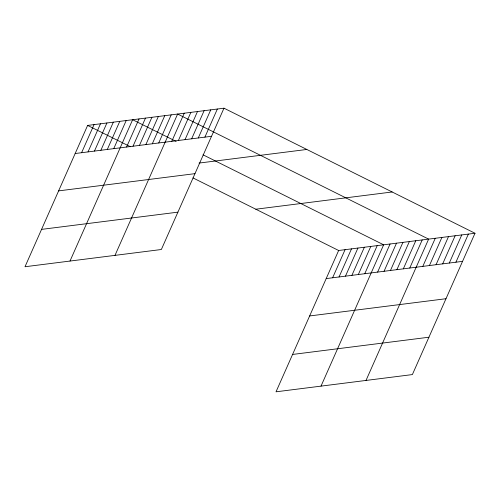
<?xml version="1.0" encoding="UTF-8"?>
<svg xmlns="http://www.w3.org/2000/svg" width="500" height="500" viewBox="0 0 500 500"><rect width="100%" height="100%" fill="white"/><g stroke="black" fill="none" stroke-linecap="round" stroke-linejoin="round"><path stroke-width="0.75" d="M223.981 108.188L87.625 125.419L25 266.744L161.356 249.506L223.981 108.188L475 233.256L412.375 374.581L276.019 391.812L338.644 250.494L475 233.256M81.6 152.713L94.056 124.606M88.025 151.9L100.481 123.794M94.456 151.088L106.912 122.981M100.881 150.275L113.338 122.169M107.312 149.462L119.769 121.356M113.744 148.65L126.194 120.544M70 261.056L132.625 119.731L176.112 141.4M126.6 147.025L139.05 118.919M133.025 146.213L145.481 118.106M139.456 145.4L151.906 117.294M145.881 144.588L158.338 116.481M152.312 143.775L164.762 115.669M158.737 142.963L171.194 114.856M114.994 255.369L177.619 114.044L428.638 239.119L366.012 380.438M171.788 141.312L184.244 113.206M178.412 140.475L190.869 112.369M185.037 139.637L197.488 111.531M191.656 138.8L204.112 110.694M198.281 137.963L210.738 109.862M204.906 137.131L217.362 109.025M332.619 277.781L345.069 249.681M339.044 276.969L351.5 248.869M345.475 276.163L357.925 248.056M351.9 275.35L364.356 247.244M358.331 274.538L370.788 246.431M364.756 273.725L377.212 245.619M321.012 386.125L383.644 244.806L203.031 154.812M377.612 272.1L390.069 243.994M384.044 271.288L396.5 243.181M390.469 270.475L402.925 242.369M396.9 269.662L409.356 241.556M403.325 268.85L415.781 240.744M409.756 268.038L422.212 239.931M422.806 266.388L435.262 238.281M429.431 265.55L441.887 237.444M436.05 264.713L448.506 236.606M442.675 263.875L455.131 235.769M449.3 263.038L461.756 234.931M455.925 262.2L468.375 234.094M75.169 153.525L211.525 136.294M199.031 163.081L306.819 149.462M58.612 190.888L194.969 173.656M41.556 229.381L177.913 212.15M255.806 209.219L392.163 191.981M326.188 278.594L462.544 261.363M309.631 315.956L445.988 298.725M292.575 354.45L428.931 337.219M87.625 125.419L130.425 146.744M192.994 177.919L338.644 250.494"/></g></svg>
